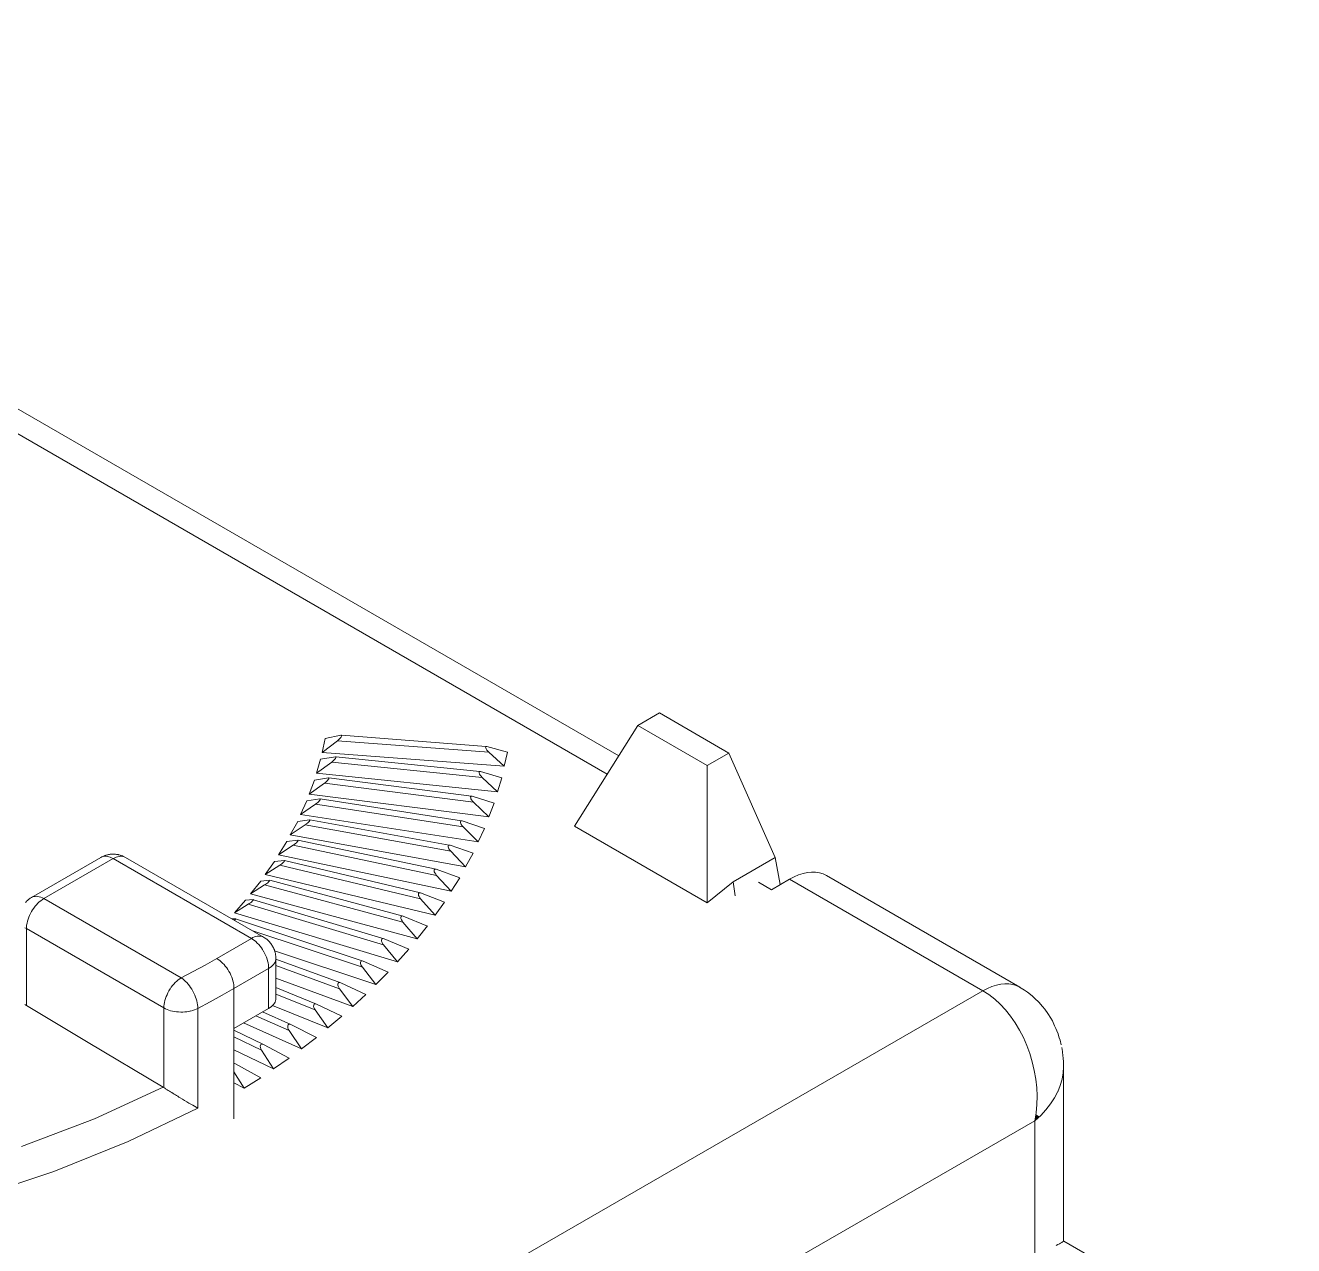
# Model space of a CAD drawing. Header units: inches. Extents: x 0.18 to 4.06, y 0.3 to 3.48.
# Drawn here: x 3.28 to 3.815, y 2.92 to 3.434 of the extents above; entities that cross this region are included whole.
import ezdxf

# ---------------------------------------------------------------- set-up
doc = ezdxf.new("R2010")
doc.units = ezdxf.units.IN
doc.header["$MEASUREMENT"] = 0
doc.layers.add('Layer 1', color=7, linetype='Continuous')

# ---------------------------------------------------------------- blocks, each defined once
blk = doc.blocks.new('block 2')
at = {"layer": 'Layer 1', "color": 250, "lineweight": 18}
for points in [[(3.52533, 3.11868), (2.98126, 3.43281)], [(3.53018, 3.1264), (2.99675, 3.43434)], [(3.54737, 3.14444), (3.53822, 3.13914)], [(3.57659, 3.12754), (3.54737, 3.14444)], [(3.53822, 3.13914), (3.51149, 3.0967)], [(3.53822, 3.13914), (3.56744, 3.12226)], [(3.40642, 3.13372), (3.40509, 3.12784)], [(3.40509, 3.12784), (3.4116, 3.13273)], [(3.41302, 3.13503), (3.40642, 3.13372)], [(3.4116, 3.13272), (3.41202, 3.13307)], [(3.4116, 3.13272), (3.47533, 3.12786)], [(3.41202, 3.13307), (3.4125, 3.13349)], [(3.4125, 3.13349), (3.41286, 3.13392)], [(3.41286, 3.13393), (3.41313, 3.1343)], [(3.41325, 3.13503), (3.41302, 3.13503)], [(3.41313, 3.13431), (3.41332, 3.13463)], [(3.47429, 3.13037), (3.41324, 3.13503)], [(3.41335, 3.1349), (3.41325, 3.13503)], [(3.41332, 3.13463), (3.41335, 3.13491)], [(3.40509, 3.12784), (3.48187, 3.12198)], [(3.474, 3.13002), (3.4741, 3.13028)], [(3.47406, 3.12969), (3.474, 3.13001)], [(3.47426, 3.12926), (3.47406, 3.12969)], [(3.4741, 3.13028), (3.47429, 3.13037)], [(3.47454, 3.12877), (3.47426, 3.12926)], [(3.47461, 3.13035), (3.47429, 3.13037)], [(3.47491, 3.12828), (3.47454, 3.12877)], [(3.48321, 3.1279), (3.47461, 3.13035)], [(3.47533, 3.12786), (3.47491, 3.12828)], [(3.48187, 3.12198), (3.47533, 3.12786)], [(3.48187, 3.12198), (3.48321, 3.1279)], [(3.56743, 3.12226), (3.57659, 3.12754)], [(3.5961, 3.0835), (3.57659, 3.12754)], [(3.4045, 3.12491), (3.40271, 3.11901)], [(3.40271, 3.11901), (3.40918, 3.12373)], [(3.41074, 3.12601), (3.4045, 3.12491)], [(3.40918, 3.12373), (3.40967, 3.12409)], [(3.40918, 3.12373), (3.47254, 3.11728)], [(3.40967, 3.12409), (3.41009, 3.12448)], [(3.41009, 3.12449), (3.41048, 3.1249)], [(3.41048, 3.12491), (3.41078, 3.12529)], [(3.41095, 3.12601), (3.41074, 3.12601)], [(3.41078, 3.1253), (3.41095, 3.12562)], [(3.41104, 3.12588), (3.41095, 3.12601)], [(3.47161, 3.11982), (3.41095, 3.126)], [(3.41095, 3.12563), (3.41104, 3.12589)], [(3.56743, 3.06443), (3.56743, 3.12226)], [(3.40781, 3.11705), (3.40193, 3.11608)], [(3.40271, 3.11901), (3.47901, 3.11123)], [(3.40772, 3.11635), (3.40795, 3.11667)], [(3.40795, 3.11705), (3.40781, 3.11705)], [(3.4681, 3.10938), (3.40795, 3.11706)], [(3.40802, 3.11693), (3.40795, 3.11705)], [(3.40795, 3.11667), (3.40802, 3.11694)], [(3.47126, 3.1195), (3.47136, 3.11973)], [(3.47129, 3.11914), (3.47126, 3.11949)], [(3.47145, 3.11868), (3.47129, 3.11914)], [(3.47136, 3.11973), (3.47161, 3.11982)], [(3.47175, 3.11823), (3.47145, 3.11868)], [(3.47191, 3.11979), (3.47161, 3.11982)], [(3.4721, 3.11775), (3.47175, 3.11823)], [(3.4808, 3.11712), (3.47191, 3.11979)], [(3.47254, 3.11728), (3.4721, 3.11775)], [(3.47901, 3.11124), (3.47254, 3.11729)], [(3.47901, 3.11124), (3.4808, 3.11712)], [(3.40193, 3.11608), (3.39971, 3.11026)], [(3.39971, 3.11026), (3.40616, 3.11482)], [(3.40616, 3.11482), (3.40658, 3.11516)], [(3.40616, 3.11482), (3.46892, 3.10677)], [(3.40658, 3.11517), (3.407, 3.11556)], [(3.407, 3.11556), (3.40746, 3.11598)], [(3.40746, 3.11598), (3.40772, 3.11634)], [(3.39607, 3.10163), (3.40239, 3.10598)], [(3.3987, 3.1074), (3.39608, 3.10163)], [(3.40414, 3.10821), (3.3987, 3.10739)], [(3.39971, 3.11026), (3.47533, 3.10059)], [(3.40239, 3.10599), (3.40287, 3.10635)], [(3.40239, 3.10599), (3.46452, 3.09639)], [(3.40287, 3.10635), (3.4033, 3.1067)], [(3.4033, 3.10671), (3.40372, 3.10712)], [(3.40372, 3.10713), (3.40401, 3.10748)], [(3.40401, 3.10749), (3.40427, 3.10781)], [(3.4043, 3.10817), (3.40414, 3.10821)], [(3.40427, 3.10782), (3.40437, 3.10808)], [(3.4638, 3.09899), (3.4043, 3.10817)], [(3.40437, 3.10807), (3.4043, 3.10817)], [(3.46771, 3.10902), (3.46782, 3.10925)], [(3.46775, 3.10866), (3.46771, 3.10902)], [(3.46787, 3.10824), (3.46775, 3.10866)], [(3.46782, 3.10924), (3.4681, 3.10938)], [(3.46814, 3.10775), (3.46787, 3.10824)], [(3.46843, 3.10931), (3.4681, 3.10938)], [(3.46849, 3.10726), (3.46814, 3.10775)], [(3.47758, 3.10642), (3.46843, 3.10931)], [(3.46892, 3.10677), (3.46849, 3.10726)], [(3.47533, 3.10059), (3.46892, 3.10677)], [(3.47533, 3.10059), (3.47758, 3.10642)], [(3.39607, 3.10163), (3.47091, 3.09004)], [(3.39483, 3.09873), (3.3917, 3.09307)], [(3.3917, 3.09307), (3.39799, 3.09727)], [(3.39984, 3.09945), (3.39483, 3.09873)], [(3.39799, 3.09726), (3.39841, 3.09762)], [(3.39799, 3.09726), (3.45931, 3.08612)], [(3.39841, 3.09763), (3.39893, 3.09798)], [(3.39893, 3.09798), (3.39932, 3.09837)], [(3.39932, 3.09838), (3.39965, 3.09872)], [(3.39965, 3.09873), (3.39988, 3.09905)], [(3.4, 3.09942), (3.39984, 3.09945)], [(3.39988, 3.09906), (3.4, 3.09929)], [(3.45873, 3.08873), (3.39999, 3.09943)], [(3.4, 3.09929), (3.4, 3.09942)], [(3.46338, 3.09866), (3.46352, 3.0989)], [(3.46338, 3.09831), (3.46338, 3.09866)], [(3.46352, 3.09789), (3.46338, 3.09831)], [(3.46352, 3.09889), (3.4638, 3.09899)], [(3.46375, 3.09736), (3.46352, 3.09789)], [(3.4641, 3.09687), (3.46375, 3.09736)], [(3.46417, 3.09893), (3.4638, 3.09899)], [(3.46452, 3.09638), (3.4641, 3.09687)], [(3.47354, 3.0958), (3.46417, 3.09894)], [(3.47091, 3.09004), (3.46452, 3.09638)], [(3.47091, 3.09004), (3.47354, 3.0958)], [(3.51149, 3.09671), (3.56743, 3.06443)], [(3.39027, 3.0902), (3.38676, 3.08462)], [(3.39486, 3.0908), (3.39027, 3.0902)], [(3.3917, 3.09307), (3.46559, 3.07959)], [(3.39386, 3.08936), (3.39428, 3.08974)], [(3.39428, 3.08975), (3.39463, 3.0901)], [(3.39463, 3.0901), (3.39486, 3.0904)], [(3.45322, 3.07855), (3.39486, 3.0908)], [(3.39499, 3.09075), (3.39486, 3.0908)], [(3.39486, 3.0904), (3.39499, 3.09064)], [(3.39499, 3.09063), (3.39499, 3.09075)], [(3.31355, 3.08431), (3.31322, 3.08417)], [(3.3139, 3.08445), (3.31355, 3.08431)], [(3.31427, 3.08454), (3.3139, 3.08445)], [(3.31462, 3.08464), (3.31427, 3.08454)], [(3.31482, 3.08466), (3.31462, 3.08464)], [(3.31515, 3.08473), (3.31482, 3.08466)], [(3.3155, 3.0848), (3.31515, 3.08473)], [(3.31585, 3.08487), (3.3155, 3.0848)], [(3.31622, 3.0849), (3.31585, 3.08487)], [(3.31661, 3.0849), (3.31622, 3.0849)], [(3.31696, 3.08494), (3.31661, 3.0849)], [(3.31736, 3.08494), (3.31696, 3.08494)], [(3.31771, 3.0849), (3.31736, 3.08494)], [(3.31808, 3.08487), (3.31771, 3.0849)], [(3.31843, 3.08483), (3.31808, 3.08487)], [(3.31878, 3.0848), (3.31843, 3.08483)], [(3.31915, 3.08471), (3.31878, 3.0848)], [(3.31927, 3.08466), (3.31915, 3.08471)], [(3.31964, 3.08457), (3.31927, 3.08466)], [(3.32003, 3.0845), (3.31964, 3.08457)], [(3.32036, 3.08438), (3.32003, 3.0845)], [(3.32071, 3.08424), (3.32036, 3.08438)], [(3.38676, 3.08461), (3.39295, 3.08868)], [(3.38676, 3.08461), (3.45957, 3.0693)], [(3.39295, 3.08868), (3.39339, 3.089)], [(3.39295, 3.08868), (3.45336, 3.07598)], [(3.39339, 3.089), (3.39386, 3.08935)], [(3.45824, 3.08806), (3.45831, 3.0884)], [(3.45838, 3.08759), (3.45824, 3.08805)], [(3.45831, 3.08841), (3.45843, 3.08865)], [(3.45857, 3.08711), (3.45838, 3.08759)], [(3.45843, 3.08864), (3.45872, 3.08873)], [(3.45892, 3.08662), (3.45857, 3.08711)], [(3.45908, 3.08868), (3.45873, 3.08873)], [(3.45931, 3.08613), (3.45892, 3.08662)], [(3.46875, 3.08529), (3.45908, 3.08868)], [(3.46559, 3.07959), (3.45931, 3.08614)], [(3.46559, 3.07959), (3.46877, 3.08529)], [(3.31192, 3.08357), (3.28265, 3.06667)], [(3.31706, 3.08304), (3.28784, 3.06618)], [(3.31192, 3.08357), (3.31234, 3.08376)], [(3.31227, 3.08376), (3.31192, 3.08356)], [(3.31264, 3.08392), (3.31227, 3.08375)], [(3.31234, 3.08376), (3.31283, 3.08393)], [(3.31296, 3.08408), (3.31264, 3.08391)], [(3.31283, 3.08392), (3.31341, 3.08401)], [(3.31322, 3.08418), (3.31296, 3.08408)], [(3.31341, 3.08401), (3.31401, 3.08401)], [(3.31401, 3.08401), (3.31455, 3.08396)], [(3.31455, 3.08396), (3.31517, 3.08382)], [(3.31517, 3.08382), (3.3158, 3.08363)], [(3.3158, 3.08363), (3.31641, 3.08336)], [(3.31641, 3.08336), (3.31706, 3.08304)], [(3.31771, 3.08336), (3.31706, 3.08304)], [(3.31706, 3.08304), (3.3753, 3.04939)], [(3.31833, 3.08363), (3.31771, 3.08336)], [(3.31892, 3.08382), (3.31833, 3.08363)], [(3.31957, 3.08396), (3.31892, 3.08382)], [(3.32015, 3.08401), (3.31957, 3.08396)], [(3.32071, 3.08401), (3.32015, 3.08401)], [(3.32101, 3.08415), (3.32071, 3.08424)], [(3.32122, 3.08392), (3.32071, 3.08401)], [(3.32133, 3.08399), (3.32101, 3.08416)], [(3.32175, 3.08376), (3.32122, 3.08393)], [(3.32166, 3.08382), (3.32133, 3.08399)], [(3.32224, 3.08357), (3.32166, 3.08383)], [(3.32224, 3.08357), (3.32175, 3.08376)], [(3.38047, 3.0499), (3.32224, 3.08357)], [(3.38509, 3.0818), (3.38116, 3.0763)], [(3.38116, 3.07631), (3.38725, 3.08021)], [(3.38926, 3.08229), (3.38509, 3.0818)], [(3.38725, 3.08022), (3.38767, 3.08053)], [(3.38725, 3.08022), (3.44666, 3.06602)], [(3.38767, 3.08054), (3.38816, 3.08089)], [(3.38816, 3.08089), (3.38858, 3.08124)], [(3.38858, 3.08125), (3.38893, 3.08161)], [(3.38893, 3.08161), (3.3892, 3.08188)], [(3.3892, 3.08187), (3.38937, 3.08214)], [(3.38939, 3.08226), (3.38926, 3.08229)], [(3.44666, 3.06855), (3.38926, 3.08228)], [(3.38937, 3.08213), (3.38939, 3.08226)], [(3.57839, 3.07327), (3.5961, 3.08349)], [(3.59821, 3.07208), (3.5961, 3.0835)], [(3.38302, 3.07392), (3.3793, 3.07355)], [(3.38116, 3.07631), (3.45273, 3.05919)], [(3.38288, 3.07354), (3.38311, 3.07377)], [(3.43933, 3.05876), (3.38302, 3.07392)], [(3.38311, 3.0739), (3.38302, 3.07392)], [(3.38311, 3.07376), (3.38311, 3.0739)], [(3.45235, 3.07796), (3.45241, 3.07831)], [(3.45241, 3.0775), (3.45235, 3.07796)], [(3.45241, 3.07832), (3.45257, 3.07855)], [(3.45264, 3.07701), (3.45241, 3.0775)], [(3.45257, 3.07855), (3.45286, 3.07862)], [(3.45301, 3.07647), (3.45264, 3.07701)], [(3.45284, 3.07862), (3.45322, 3.07855)], [(3.45336, 3.07598), (3.45301, 3.07647)], [(3.4631, 3.0749), (3.45322, 3.07855)], [(3.45957, 3.06931), (3.45336, 3.07598)], [(3.45957, 3.06931), (3.4631, 3.07489)], [(3.60215, 3.07436), (3.5945, 3.06993)], [(3.60407, 3.07536), (3.60215, 3.07436)], [(3.6836, 3.02732), (3.60215, 3.07436)], [(3.60596, 3.07615), (3.60407, 3.07535)], [(3.60782, 3.07676), (3.60596, 3.07615)], [(3.60964, 3.07715), (3.60782, 3.07676)], [(3.6114, 3.07731), (3.60964, 3.07714)], [(3.61312, 3.07729), (3.6114, 3.07731)], [(3.61472, 3.07701), (3.61312, 3.07729)], [(3.61625, 3.07657), (3.61472, 3.07701)], [(3.61765, 3.07588), (3.61625, 3.07657)], [(3.69913, 3.02884), (3.61765, 3.07588)], [(3.3793, 3.07354), (3.37493, 3.06816)], [(3.37493, 3.06817), (3.3809, 3.07192)], [(3.3809, 3.07192), (3.38135, 3.07221)], [(3.3809, 3.07192), (3.43917, 3.05622)], [(3.38135, 3.0722), (3.38181, 3.07252)], [(3.38181, 3.07253), (3.38223, 3.07288)], [(3.38223, 3.07289), (3.38258, 3.07324)], [(3.38258, 3.07324), (3.38287, 3.07354)], [(3.44568, 3.06801), (3.44578, 3.06835)], [(3.44578, 3.06836), (3.44597, 3.0686)], [(3.44597, 3.06859), (3.44626, 3.06866)], [(3.44626, 3.06866), (3.44666, 3.06855)], [(3.45671, 3.06469), (3.44666, 3.06854)], [(3.56743, 3.06443), (3.57839, 3.07328)], [(3.57839, 3.07327), (3.57917, 3.06738)], [(3.5945, 3.06992), (3.58899, 3.07309)], [(3.28034, 3.06481), (3.28006, 3.06452)], [(3.2806, 3.06513), (3.28033, 3.06481)], [(3.2809, 3.06536), (3.2806, 3.06513)], [(3.28118, 3.06559), (3.28089, 3.06536)], [(3.28148, 3.06589), (3.28118, 3.0656)], [(3.28181, 3.06611), (3.28148, 3.06589)], [(3.28213, 3.06631), (3.28181, 3.0661)], [(3.28239, 3.06654), (3.28212, 3.06631)], [(3.28265, 3.06667), (3.28239, 3.06654)], [(3.28265, 3.06667), (3.28311, 3.0669)], [(3.28311, 3.0669), (3.28363, 3.06707)], [(3.28363, 3.06706), (3.28418, 3.06713)], [(3.28363, 3.0622), (3.28418, 3.06292)], [(3.28418, 3.06713), (3.28477, 3.06715)], [(3.28418, 3.06292), (3.28477, 3.06357)], [(3.28477, 3.06715), (3.28536, 3.06709)], [(3.28477, 3.06357), (3.28536, 3.06422)], [(3.28536, 3.06709), (3.2859, 3.06696)], [(3.28536, 3.06422), (3.2859, 3.06478)], [(3.2859, 3.06696), (3.28656, 3.06675)], [(3.2859, 3.06478), (3.28656, 3.0653)], [(3.28656, 3.06676), (3.28721, 3.06647)], [(3.28656, 3.0653), (3.28721, 3.06576)], [(3.28721, 3.06648), (3.28786, 3.06618)], [(3.28721, 3.06576), (3.28786, 3.06618)], [(3.28786, 3.06618), (3.34575, 3.03272)], [(3.37286, 3.06546), (3.36814, 3.06016)], [(3.36814, 3.06016), (3.37393, 3.06378)], [(3.37614, 3.06573), (3.37286, 3.06545)], [(3.37393, 3.06378), (3.37435, 3.06407)], [(3.37393, 3.06378), (3.43099, 3.04663)], [(3.37435, 3.06406), (3.37488, 3.06438)], [(3.37488, 3.06439), (3.3753, 3.06471)], [(3.37493, 3.06817), (3.44519, 3.04922)], [(3.3753, 3.06471), (3.37565, 3.06503)], [(3.37565, 3.06504), (3.37598, 3.06533)], [(3.37598, 3.06534), (3.37614, 3.06557)], [(3.37621, 3.06569), (3.37614, 3.06573)], [(3.43122, 3.04918), (3.37614, 3.06572)], [(3.37614, 3.06557), (3.37621, 3.06569)], [(3.44578, 3.06755), (3.44568, 3.06801)], [(3.44597, 3.06706), (3.44578, 3.06755)], [(3.44626, 3.06654), (3.44598, 3.06706)], [(3.44666, 3.06601), (3.44626, 3.06654)], [(3.45273, 3.05918), (3.44664, 3.06601)], [(3.45273, 3.05918), (3.45671, 3.06468)], [(3.28118, 3.05746), (3.28151, 3.0583)], [(3.28151, 3.0583), (3.28184, 3.05912)], [(3.28184, 3.05911), (3.28223, 3.05993)], [(3.28223, 3.05992), (3.28265, 3.06072)], [(3.28265, 3.06071), (3.28311, 3.06146)], [(3.28311, 3.06146), (3.28363, 3.06221)], [(3.36865, 3.05771), (3.36716, 3.05762)], [(3.36814, 3.06016), (3.43685, 3.03949)], [(3.36863, 3.05752), (3.3687, 3.05769)], [(3.42243, 3.03978), (3.36865, 3.05771)], [(3.3687, 3.05769), (3.36865, 3.05771)], [(3.43832, 3.05824), (3.43838, 3.05859)], [(3.43836, 3.05778), (3.43832, 3.05824)], [(3.43852, 3.05727), (3.43836, 3.05778)], [(3.43838, 3.0586), (3.43861, 3.05879)], [(3.43861, 3.05879), (3.43891, 3.05885)], [(3.4389, 3.05885), (3.43933, 3.05876)], [(3.44955, 3.05462), (3.43933, 3.05876)], [(3.28053, 3.05352), (3.27988, 3.05387)], [(3.28053, 3.05427), (3.2806, 3.05502)], [(3.28053, 3.05352), (3.28053, 3.05428)], [(3.28053, 3.05352), (3.33842, 3.02009)], [(3.28053, 3.02107), (3.28053, 3.05352)], [(3.2806, 3.05502), (3.28076, 3.05584)], [(3.28076, 3.05583), (3.28097, 3.05665)], [(3.28097, 3.05664), (3.28118, 3.05746)], [(3.36814, 3.05706), (3.36844, 3.05733)], [(3.36842, 3.05732), (3.36863, 3.05753)], [(3.37549, 3.05276), (3.42208, 3.03725)], [(3.4388, 3.05674), (3.43852, 3.05727)], [(3.43917, 3.05622), (3.4388, 3.05674)], [(3.44519, 3.04922), (3.43917, 3.05622)], [(3.44519, 3.04922), (3.44953, 3.05463)], [(3.3753, 3.04939), (3.36068, 3.04096)], [(3.3753, 3.04939), (3.37595, 3.04973)], [(3.3753, 3.04939), (3.37595, 3.049)], [(3.37595, 3.04974), (3.37656, 3.05)], [(3.37595, 3.04899), (3.37656, 3.04853)], [(3.37656, 3.05), (3.37721, 3.05021)], [(3.37656, 3.04853), (3.37721, 3.04802)], [(3.37721, 3.0502), (3.37781, 3.05032)], [(3.37721, 3.04802), (3.37781, 3.04743)], [(3.37781, 3.05032), (3.37839, 3.05039)], [(3.37781, 3.04743), (3.37839, 3.04685)], [(3.37839, 3.05039), (3.37895, 3.05036)], [(3.37895, 3.05036), (3.37953, 3.05029)], [(3.37953, 3.05029), (3.38002, 3.05013)], [(3.38002, 3.05013), (3.38047, 3.04989)], [(3.38086, 3.04967), (3.38047, 3.04991)], [(3.38119, 3.04945), (3.38086, 3.04968)], [(3.38151, 3.04922), (3.38119, 3.04946)], [(3.38181, 3.04902), (3.38151, 3.04923)], [(3.3821, 3.04874), (3.3818, 3.04903)], [(3.38239, 3.0485), (3.3821, 3.04874)], [(3.38269, 3.04818), (3.38239, 3.0485)], [(3.38295, 3.04792), (3.38269, 3.04819)], [(3.38324, 3.04756), (3.38295, 3.04791)], [(3.38351, 3.04727), (3.38324, 3.04756)], [(3.38376, 3.04688), (3.38351, 3.04726)], [(3.43015, 3.04867), (3.43027, 3.04901)], [(3.43022, 3.04821), (3.43015, 3.04867)], [(3.43038, 3.04769), (3.43022, 3.04821)], [(3.43027, 3.04902), (3.4305, 3.04923)], [(3.43064, 3.04713), (3.43038, 3.04769)], [(3.4305, 3.04922), (3.43083, 3.04929)], [(3.43099, 3.04662), (3.43064, 3.04713)], [(3.43083, 3.04929), (3.43122, 3.04918)], [(3.44161, 3.04479), (3.43122, 3.04918)], [(3.37839, 3.04685), (3.37895, 3.04616)], [(3.37895, 3.04616), (3.37953, 3.04543)], [(3.37953, 3.04544), (3.38002, 3.04473)], [(3.38002, 3.04473), (3.38047, 3.04394)], [(3.38047, 3.04395), (3.3809, 3.04315)], [(3.3809, 3.04316), (3.38132, 3.04234)], [(3.38132, 3.04235), (3.38168, 3.04153)], [(3.38168, 3.04153), (3.38193, 3.04069)], [(3.38399, 3.04658), (3.38376, 3.04687)], [(3.38425, 3.04616), (3.38399, 3.04657)], [(3.38442, 3.04583), (3.38425, 3.04615)], [(3.38465, 3.04539), (3.38442, 3.04583)], [(3.38481, 3.04506), (3.38465, 3.04538)], [(3.385, 3.0446), (3.38481, 3.04506)], [(3.38509, 3.04425), (3.385, 3.04459)], [(3.38526, 3.04376), (3.38509, 3.04425)], [(3.38509, 3.04418), (3.42778, 3.02996)], [(3.38535, 3.04339), (3.38526, 3.04375)], [(3.38546, 3.0429), (3.38535, 3.04339)], [(3.38551, 3.04239), (3.38546, 3.0429)], [(3.38562, 3.04202), (3.38551, 3.04238)], [(3.38562, 3.04151), (3.38562, 3.04202)], [(3.43685, 3.03948), (3.43099, 3.04663)], [(3.43685, 3.03948), (3.44161, 3.04479)], [(3.35079, 3.03542), (3.3558, 3.03815)], [(3.3558, 3.03816), (3.36068, 3.04095)], [(3.36068, 3.04095), (3.36133, 3.04056)], [(3.36133, 3.04056), (3.36198, 3.04011)], [(3.36198, 3.04011), (3.36261, 3.03958)], [(3.36261, 3.03958), (3.36319, 3.039)], [(3.36319, 3.039), (3.36381, 3.03839)], [(3.36381, 3.03839), (3.36433, 3.03774)], [(3.36433, 3.03774), (3.36491, 3.03702)], [(3.36491, 3.03702), (3.3654, 3.03629)], [(3.3654, 3.0363), (3.36586, 3.0355)], [(3.38258, 3.03676), (3.36798, 3.0283)], [(3.38193, 3.04069), (3.38216, 3.03987)], [(3.38216, 3.03988), (3.38239, 3.03906)], [(3.38239, 3.03906), (3.38253, 3.03827)], [(3.38253, 3.03828), (3.38258, 3.0375)], [(3.38258, 3.0375), (3.38258, 3.03675)], [(3.38324, 3.03711), (3.38258, 3.03677)], [(3.38258, 3.03676), (3.38258, 3.01986)], [(3.38376, 3.03753), (3.38324, 3.03711)], [(3.38425, 3.03799), (3.38376, 3.03753)], [(3.38467, 3.03844), (3.38425, 3.03799)], [(3.38503, 3.0389), (3.38467, 3.03844)], [(3.38532, 3.03942), (3.38504, 3.0389)], [(3.38549, 3.03991), (3.38532, 3.03942)], [(3.38562, 3.04043), (3.38549, 3.03991)], [(3.38565, 3.04095), (3.38562, 3.04151)], [(3.38565, 3.04095), (3.38562, 3.04043)], [(3.38565, 3.02409), (3.38565, 3.04095)], [(3.41297, 3.03063), (3.38565, 3.04067)], [(3.38565, 3.03795), (3.41248, 3.02809)], [(3.42132, 3.03932), (3.42146, 3.03964)], [(3.42132, 3.03887), (3.42132, 3.03932)], [(3.42148, 3.03832), (3.42132, 3.03887)], [(3.42146, 3.03965), (3.42169, 3.03986)], [(3.42171, 3.03779), (3.42148, 3.03832)], [(3.42169, 3.03985), (3.42204, 3.03991)], [(3.42208, 3.03725), (3.42171, 3.03779)], [(3.42204, 3.03991), (3.42243, 3.03978)], [(3.42778, 3.02995), (3.42208, 3.03724)], [(3.43294, 3.03513), (3.42243, 3.03978)], [(3.34324, 3.03076), (3.34385, 3.03135)], [(3.34385, 3.03135), (3.3445, 3.03188)], [(3.3445, 3.03188), (3.34509, 3.03232)], [(3.34509, 3.03232), (3.34575, 3.03271)], [(3.34575, 3.03272), (3.35079, 3.03541)], [(3.34636, 3.0323), (3.34575, 3.03271)], [(3.34694, 3.03184), (3.34636, 3.0323)], [(3.34754, 3.03128), (3.34694, 3.03184)], [(3.34812, 3.03074), (3.34754, 3.03128)], [(3.36586, 3.03551), (3.36631, 3.03469)], [(3.36631, 3.0347), (3.3667, 3.03388)], [(3.3667, 3.03388), (3.36703, 3.0331)], [(3.36703, 3.03311), (3.36735, 3.03225)], [(3.36735, 3.03226), (3.36756, 3.03144)], [(3.36756, 3.03144), (3.36777, 3.03062)], [(3.38565, 3.03258), (3.41804, 3.02068)], [(3.42778, 3.02995), (3.43294, 3.03513)], [(3.33943, 3.02488), (3.33978, 3.02566)], [(3.33978, 3.02565), (3.34014, 3.02651)], [(3.34014, 3.0265), (3.34056, 3.02728)], [(3.34056, 3.02728), (3.34105, 3.02807)], [(3.34105, 3.02806), (3.34157, 3.02878)], [(3.34157, 3.02878), (3.34206, 3.02949)], [(3.34206, 3.02949), (3.34265, 3.03014)], [(3.34265, 3.03014), (3.34324, 3.03076)], [(3.34868, 3.03009), (3.34812, 3.03074)], [(3.34922, 3.02939), (3.34868, 3.03009)], [(3.34971, 3.02867), (3.34922, 3.0294)], [(3.35024, 3.02793), (3.34971, 3.02867)], [(3.35066, 3.02716), (3.35024, 3.02794)], [(3.35108, 3.02634), (3.35066, 3.02716)], [(3.35144, 3.02549), (3.35108, 3.02635)], [(3.35177, 3.02467), (3.35144, 3.02549)], [(3.36296, 3.02546), (3.36798, 3.0283)], [(3.36777, 3.03063), (3.36791, 3.02985)], [(3.36791, 3.02985), (3.36798, 3.02903)], [(3.36798, 3.02904), (3.36798, 3.02829)], [(3.36798, 3.0283), (3.36798, 3.01142)], [(3.40281, 3.02172), (3.38565, 3.02865)], [(3.38565, 3.02588), (3.40216, 3.01921)], [(3.41176, 3.02972), (3.41179, 3.03017)], [(3.41188, 3.0292), (3.41176, 3.02972)], [(3.41179, 3.03018), (3.41192, 3.0305)], [(3.41211, 3.02865), (3.41188, 3.0292)], [(3.41192, 3.03051), (3.41218, 3.03074)], [(3.41248, 3.02809), (3.41211, 3.02865)], [(3.41218, 3.03074), (3.41253, 3.03076)], [(3.41804, 3.02067), (3.41248, 3.02809)], [(3.41253, 3.03076), (3.41297, 3.03062)], [(3.42357, 3.02572), (3.41297, 3.03063)], [(3.41804, 3.02067), (3.42357, 3.02571)], [(3.48272, 2.91132), (3.6836, 3.02733)], [(3.68552, 3.02832), (3.6836, 3.02733)], [(3.6836, 3.02732), (3.68613, 3.02572)], [(3.68741, 3.02914), (3.68552, 3.02832)], [(3.68613, 3.02572), (3.68861, 3.02379)], [(3.68929, 3.02972), (3.68741, 3.02914)], [(3.69112, 3.03011), (3.68929, 3.02973)], [(3.69291, 3.03028), (3.69112, 3.03011)], [(3.69454, 3.03025), (3.69291, 3.03028)], [(3.6962, 3.03002), (3.69454, 3.03026)], [(3.69769, 3.02953), (3.6962, 3.03002)], [(3.69913, 3.02884), (3.69767, 3.02953)], [(3.70115, 3.02754), (3.69911, 3.02884)], [(3.70241, 3.02667), (3.70115, 3.02754)], [(3.70436, 3.02516), (3.70241, 3.02666)], [(3.27986, 3.02149), (3.28018, 3.02129)], [(3.28018, 3.0213), (3.28053, 3.02106)], [(3.28053, 3.02107), (3.30648, 3.00556)], [(3.33842, 3.02009), (3.33848, 3.02081)], [(3.33848, 3.02081), (3.33854, 3.02163)], [(3.33854, 3.02162), (3.33871, 3.0224)], [(3.33871, 3.0224), (3.33887, 3.02322)], [(3.33887, 3.02321), (3.33913, 3.02403)], [(3.33913, 3.02402), (3.33943, 3.02488)], [(3.35203, 3.02386), (3.35177, 3.02468)], [(3.35226, 3.02305), (3.35203, 3.02387)], [(3.35245, 3.02221), (3.35226, 3.02305)], [(3.35258, 3.02142), (3.35245, 3.02221)], [(3.35268, 3.02065), (3.35258, 3.02143)], [(3.3527, 3.01989), (3.35268, 3.02065)], [(3.3527, 3.01989), (3.35789, 3.02262)], [(3.35789, 3.02263), (3.36296, 3.02546)], [(3.38258, 3.01986), (3.38324, 3.02025)], [(3.38324, 3.02025), (3.38376, 3.02067)], [(3.38376, 3.02067), (3.38425, 3.02109)], [(3.38425, 3.02109), (3.38467, 3.02155)], [(3.38425, 3.02109), (3.4076, 3.01165)], [(3.38467, 3.02155), (3.38503, 3.02204)], [(3.38503, 3.02204), (3.38532, 3.02256)], [(3.38532, 3.02256), (3.38549, 3.02305)], [(3.38549, 3.02305), (3.38562, 3.02358)], [(3.38562, 3.02358), (3.38565, 3.02409)], [(3.40151, 3.02084), (3.40157, 3.0213)], [(3.4016, 3.02032), (3.40151, 3.02084)], [(3.40157, 3.0213), (3.40174, 3.02164)], [(3.40186, 3.01976), (3.4016, 3.02032)], [(3.40174, 3.02165), (3.40199, 3.02182)], [(3.40199, 3.02181), (3.40235, 3.02184)], [(3.40235, 3.02184), (3.40281, 3.02172)], [(3.41348, 3.01654), (3.40281, 3.02172)], [(3.68861, 3.02379), (3.69092, 3.02166)], [(3.69092, 3.02165), (3.6932, 3.01928)], [(3.70545, 3.02412), (3.70436, 3.02516)], [(3.7072, 3.02249), (3.70545, 3.02412)], [(3.70876, 3.0207), (3.7072, 3.02249)], [(3.70968, 3.01956), (3.70876, 3.0207)], [(3.33842, 2.98647), (3.33842, 3.02009)], [(3.33907, 3.01972), (3.33842, 3.02008)], [(3.33978, 3.0194), (3.33907, 3.01972)], [(3.3405, 3.01914), (3.33978, 3.0194)], [(3.34128, 3.01891), (3.3405, 3.01915)], [(3.34206, 3.01872), (3.34128, 3.01892)], [(3.34291, 3.01856), (3.34206, 3.01872)], [(3.34379, 3.01842), (3.34291, 3.01856)], [(3.34463, 3.01837), (3.34379, 3.01842)], [(3.34552, 3.01833), (3.34465, 3.01837)], [(3.34636, 3.01833), (3.34552, 3.01833)], [(3.34721, 3.01839), (3.34634, 3.01833)], [(3.34808, 3.01849), (3.3472, 3.01839)], [(3.34893, 3.01862), (3.34807, 3.01848)], [(3.34975, 3.01879), (3.34893, 3.01862)], [(3.35056, 3.01902), (3.34975, 3.01878)], [(3.35131, 3.01928), (3.35056, 3.01901)], [(3.35203, 3.01953), (3.35131, 3.01927)], [(3.3527, 3.01989), (3.35203, 3.01954)], [(3.3527, 2.97784), (3.3527, 3.01988)], [(3.36798, 3.01142), (3.38258, 3.01985)], [(3.37721, 3.01677), (3.39118, 3.01059)], [(3.39197, 3.01305), (3.38002, 3.01837)], [(3.40216, 3.01921), (3.40186, 3.01976)], [(3.4076, 3.01165), (3.40216, 3.01921)], [(3.4076, 3.01165), (3.41348, 3.01654)], [(3.6932, 3.01928), (3.69525, 3.01664)], [(3.69525, 3.01663), (3.69727, 3.01381)], [(3.71101, 3.01768), (3.70968, 3.01957)], [(3.71224, 3.01572), (3.71101, 3.01768)], [(3.71289, 3.01458), (3.71224, 3.01572)], [(3.36798, 2.97331), (3.36798, 3.01142)], [(3.38047, 3.00469), (3.36798, 3.01075)], [(3.37195, 3.01374), (3.39642, 3.00286)], [(3.39063, 3.01224), (3.39067, 3.0127)], [(3.3907, 3.01169), (3.39063, 3.01224)], [(3.39067, 3.0127), (3.39083, 3.01302)], [(3.39088, 3.01114), (3.3907, 3.01169)], [(3.39083, 3.01302), (3.39112, 3.01322)], [(3.39118, 3.01058), (3.39088, 3.01114)], [(3.39112, 3.01321), (3.39151, 3.01321)], [(3.39642, 3.00286), (3.39118, 3.01059)], [(3.39151, 3.01321), (3.39197, 3.01304)], [(3.40271, 3.00762), (3.39197, 3.01306)], [(3.69727, 3.01381), (3.69906, 3.01076)], [(3.69906, 3.01077), (3.70073, 3.00759)], [(3.71387, 3.0126), (3.71289, 3.01459)], [(3.7144, 3.01146), (3.71387, 3.0126)], [(3.71517, 3.00951), (3.7144, 3.01147)], [(3.71582, 3.00749), (3.71517, 3.00952)], [(3.30648, 3.00556), (3.33812, 2.98666)], [(3.36798, 3.00784), (3.3796, 3.00222)], [(3.37907, 3.00391), (3.37917, 3.00437)], [(3.37917, 3.00437), (3.37933, 3.00469)], [(3.37933, 3.00469), (3.37965, 3.00486)], [(3.37965, 3.00486), (3.38002, 3.00486)], [(3.38002, 3.00486), (3.38047, 3.00469)], [(3.39128, 2.99896), (3.38047, 3.00469)], [(3.39642, 3.00286), (3.40271, 3.00763)], [(3.70073, 3.00758), (3.70215, 3.00426)], [(3.70215, 3.00426), (3.70339, 3.00084)], [(3.71615, 3.00651), (3.71582, 3.00748)], [(3.71664, 3.00453), (3.71615, 3.00652)], [(3.36798, 3.00247), (3.38467, 2.9944)], [(3.37911, 3.00339), (3.37907, 3.00391)], [(3.3793, 3.0028), (3.37911, 3.00339)], [(3.3796, 3.00221), (3.37932, 3.0028)], [(3.38467, 2.9944), (3.3796, 3.00222)], [(3.38467, 2.9944), (3.39128, 2.99896)], [(3.70339, 3.00084), (3.70443, 2.9973)], [(3.71719, 3.00172), (3.71684, 3.00342)], [(3.71738, 2.99981), (3.71719, 3.00173)], [(3.71745, 2.99905), (3.71738, 2.99982)], [(3.71761, 2.99721), (3.71745, 2.99905)], [(3.36837, 2.99661), (3.36798, 2.99682)], [(3.36798, 2.99677), (3.36837, 2.9966)], [(3.37923, 2.99063), (3.36837, 2.99662)], [(3.70443, 2.9973), (3.7053, 2.99372)], [(3.70528, 2.99372), (3.70587, 2.9901)], [(3.71745, 2.99268), (3.71765, 2.9953)], [(3.71765, 2.99531), (3.71761, 2.99721)], [(3.71765, 2.92169), (3.71765, 2.99531)], [(3.37224, 2.98624), (3.36798, 2.99319)], [(3.36798, 2.98847), (3.37224, 2.98624)], [(3.37224, 2.98624), (3.37923, 2.99062)], [(3.70587, 2.9901), (3.70629, 2.98646)], [(3.71624, 2.9874), (3.717, 2.99004)], [(3.717, 2.99005), (3.71745, 2.99267)], [(3.33812, 2.98666), (3.30918, 2.97338)], [(3.33842, 2.98647), (3.33812, 2.98666)], [(3.33884, 2.98619), (3.33842, 2.98647)], [(3.33929, 2.98591), (3.33884, 2.9862)], [(3.33978, 2.98561), (3.33929, 2.9859)], [(3.34027, 2.98529), (3.33978, 2.9856)], [(3.34075, 2.985), (3.34027, 2.98529)], [(3.34124, 2.98468), (3.34075, 2.98499)], [(3.34177, 2.98438), (3.34124, 2.98467)], [(3.34229, 2.98405), (3.34177, 2.98437)], [(3.34278, 2.98373), (3.34229, 2.98404)], [(3.34326, 2.9834), (3.34278, 2.98372)], [(3.34379, 2.9831), (3.34326, 2.98339)], [(3.34428, 2.98282), (3.34379, 2.98311)], [(3.3448, 2.98249), (3.34428, 2.98281)], [(3.70629, 2.98647), (3.70645, 2.98288)], [(3.70645, 2.98288), (3.70636, 2.97933)], [(3.71375, 2.98217), (3.71514, 2.98478)], [(3.71514, 2.98477), (3.71624, 2.98739)], [(3.32338, 2.96371), (3.3527, 2.97785)], [(3.34528, 2.98219), (3.3448, 2.98248)], [(3.34626, 2.98161), (3.34528, 2.98219)], [(3.34717, 2.98105), (3.34626, 2.98161)], [(3.34808, 2.9805), (3.34717, 2.98105)], [(3.34893, 2.97998), (3.34807, 2.9805)], [(3.34982, 2.97952), (3.34893, 2.97998)], [(3.35059, 2.97903), (3.34982, 2.97952)], [(3.35131, 2.97861), (3.35059, 2.97903)], [(3.35203, 2.97822), (3.35131, 2.97861)], [(3.3527, 2.97784), (3.35203, 2.97821)], [(3.70636, 2.97933), (3.70608, 2.97585)], [(3.71017, 2.97712), (3.71208, 2.97959)], [(3.71208, 2.97959), (3.71375, 2.98217)], [(3.30918, 2.97338), (3.27846, 2.96161)], [(3.55327, 2.88458), (3.7055, 2.97247)], [(3.70636, 2.9748), (3.70549, 2.97247)], [(3.70694, 2.97452), (3.70549, 2.97248)], [(3.7055, 2.97247), (3.7061, 2.97585)], [(3.7061, 2.97585), (3.7055, 2.97247)], [(3.7055, 2.97247), (3.70603, 2.97501)], [(3.70603, 2.975), (3.7055, 2.97246)], [(3.7055, 2.97247), (3.70615, 2.97497)], [(3.70615, 2.97496), (3.7055, 2.97246)], [(3.7055, 2.97247), (3.70622, 2.97491)], [(3.70622, 2.97491), (3.7055, 2.97247)], [(3.70629, 2.97487), (3.7055, 2.97247)], [(3.7055, 2.97247), (3.70629, 2.97487)], [(3.7055, 2.97247), (3.70636, 2.9748)], [(3.7055, 2.97247), (3.70648, 2.97477)], [(3.70648, 2.97477), (3.7055, 2.97247)], [(3.70655, 2.97475), (3.7055, 2.97247)], [(3.7055, 2.97247), (3.70655, 2.97475)], [(3.7055, 2.97247), (3.70798, 2.97475)], [(3.70664, 2.97468), (3.7055, 2.97247)], [(3.7055, 2.97247), (3.70664, 2.97468)], [(3.70671, 2.97461), (3.7055, 2.97248)], [(3.7055, 2.97247), (3.70671, 2.9746)], [(3.7055, 2.97247), (3.7068, 2.97458)], [(3.7068, 2.97458), (3.7055, 2.97248)], [(3.70687, 2.97454), (3.7055, 2.97248)], [(3.7055, 2.97247), (3.70687, 2.97454)], [(3.7055, 2.97247), (3.70694, 2.97451)], [(3.7055, 2.97247), (3.70703, 2.97446)], [(3.70703, 2.97445), (3.7055, 2.97246)], [(3.7055, 2.97247), (3.7071, 2.97439)], [(3.7071, 2.97438), (3.7055, 2.97246)], [(3.7055, 2.97247), (3.7072, 2.97436)], [(3.7072, 2.97435), (3.7055, 2.97246)], [(3.70729, 2.97429), (3.7055, 2.97247)], [(3.7055, 2.97247), (3.70729, 2.97429)], [(3.70736, 2.97426), (3.7055, 2.97247)], [(3.7055, 2.97247), (3.70736, 2.97426)], [(3.7055, 2.97247), (3.7055, 2.91472)], [(3.70798, 2.97475), (3.71017, 2.97712)], [(3.29199, 2.95111), (3.32338, 2.96371)], [(3.25893, 2.94011), (3.29199, 2.95111)], [(3.71524, 2.92028), (3.71449, 2.91986)], [(3.71586, 2.92067), (3.71524, 2.92028)], [(3.71638, 2.92097), (3.71586, 2.92068)], [(3.71684, 2.92123), (3.71638, 2.92096)], [(3.71719, 2.92142), (3.71684, 2.92122)], [(3.71742, 2.92158), (3.71719, 2.92141)], [(3.71761, 2.92165), (3.71742, 2.92158)], [(3.71765, 2.92169), (3.71761, 2.92165)], [(3.81459, 2.8657), (3.71767, 2.92169)]]:
    blk.add_lwpolyline(points, dxfattribs=at)

msp = doc.modelspace()

# ---------------------------------------------------------------- block references
at = {"layer": 'Layer 1'}
msp.add_blockref('block 2', (0, 0), dxfattribs=at)

doc.saveas('drawing.dxf')
